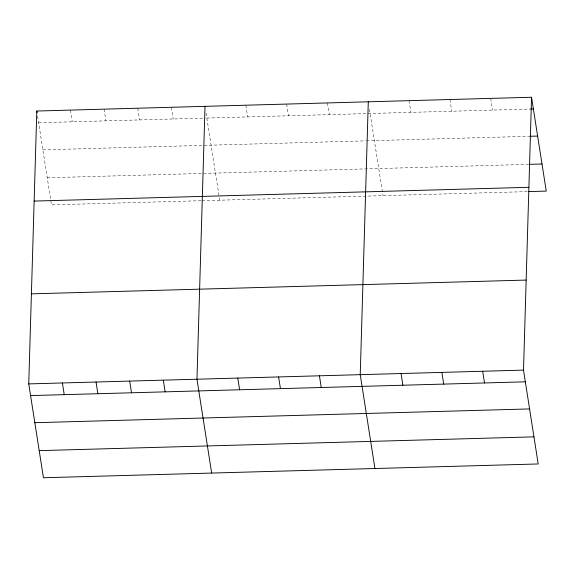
<?xml version="1.0" encoding="UTF-8"?>
<svg xmlns="http://www.w3.org/2000/svg" width="575" height="575" viewBox="0 0 575 575"><rect width="100%" height="100%" fill="white"/><g stroke="black" fill="none" stroke-linecap="round" stroke-linejoin="round"><path stroke-width="0.43" stroke-dasharray="2.88 2.16" d="M38.633 122.734L205.074 118.098M206.849 118.048L530.725 109.027M42.873 149.845L365.492 140.861M366.376 140.832L528.756 136.311M47.251 177.768L528.698 164.364M201.121 200.711L51.491 204.88L50.83 200.646M202.005 200.689L527.613 191.619M490.734 98.397L492.567 110.091M449.916 99.532L451.749 111.227M409.105 100.668L410.931 112.369M369.459 109.322L382.979 195.651M327.47 102.939L329.303 114.641M286.652 104.075L288.485 115.776M245.834 105.211L247.667 116.912M206.058 113.038L219.708 200.193M171.372 107.288L173.204 118.989M137.727 108.222L139.56 119.923M104.082 109.164L105.915 120.858M70.445 110.098L72.27 121.799M37.583 116.049L50.701 199.798"/><path stroke-width="0.86" d="M531.552 97.254L523.509 370.12L538.2 463.967L43.448 477.746L28.75 383.899L36.8 111.032L531.552 97.254L546.25 191.101L528.504 191.597M205.016 106.353L196.966 379.213L211.665 473.06M368.287 101.804L360.238 374.663L374.936 468.51M530.725 109.027L533.384 108.955M529.647 136.289L537.632 136.067M529.582 164.342L542.002 163.997M34.141 201.077L528.899 187.299M31.402 293.854L526.161 280.075M28.75 383.899L523.509 370.12M30.583 395.593L525.342 381.822M34.831 422.704L529.582 408.926M39.201 450.635L533.959 436.856M482.691 371.256L484.524 382.957M441.873 372.392L443.706 384.093M401.055 373.527L402.888 385.228M319.42 375.806L321.252 387.5M278.602 376.941L280.435 388.635M237.784 378.077L239.617 389.778M163.322 380.147L165.154 391.848M129.677 381.088L131.51 392.783M96.039 382.023L97.872 393.724M36.8 111.032L37.059 112.707M62.395 382.957L64.228 394.658"/></g></svg>
